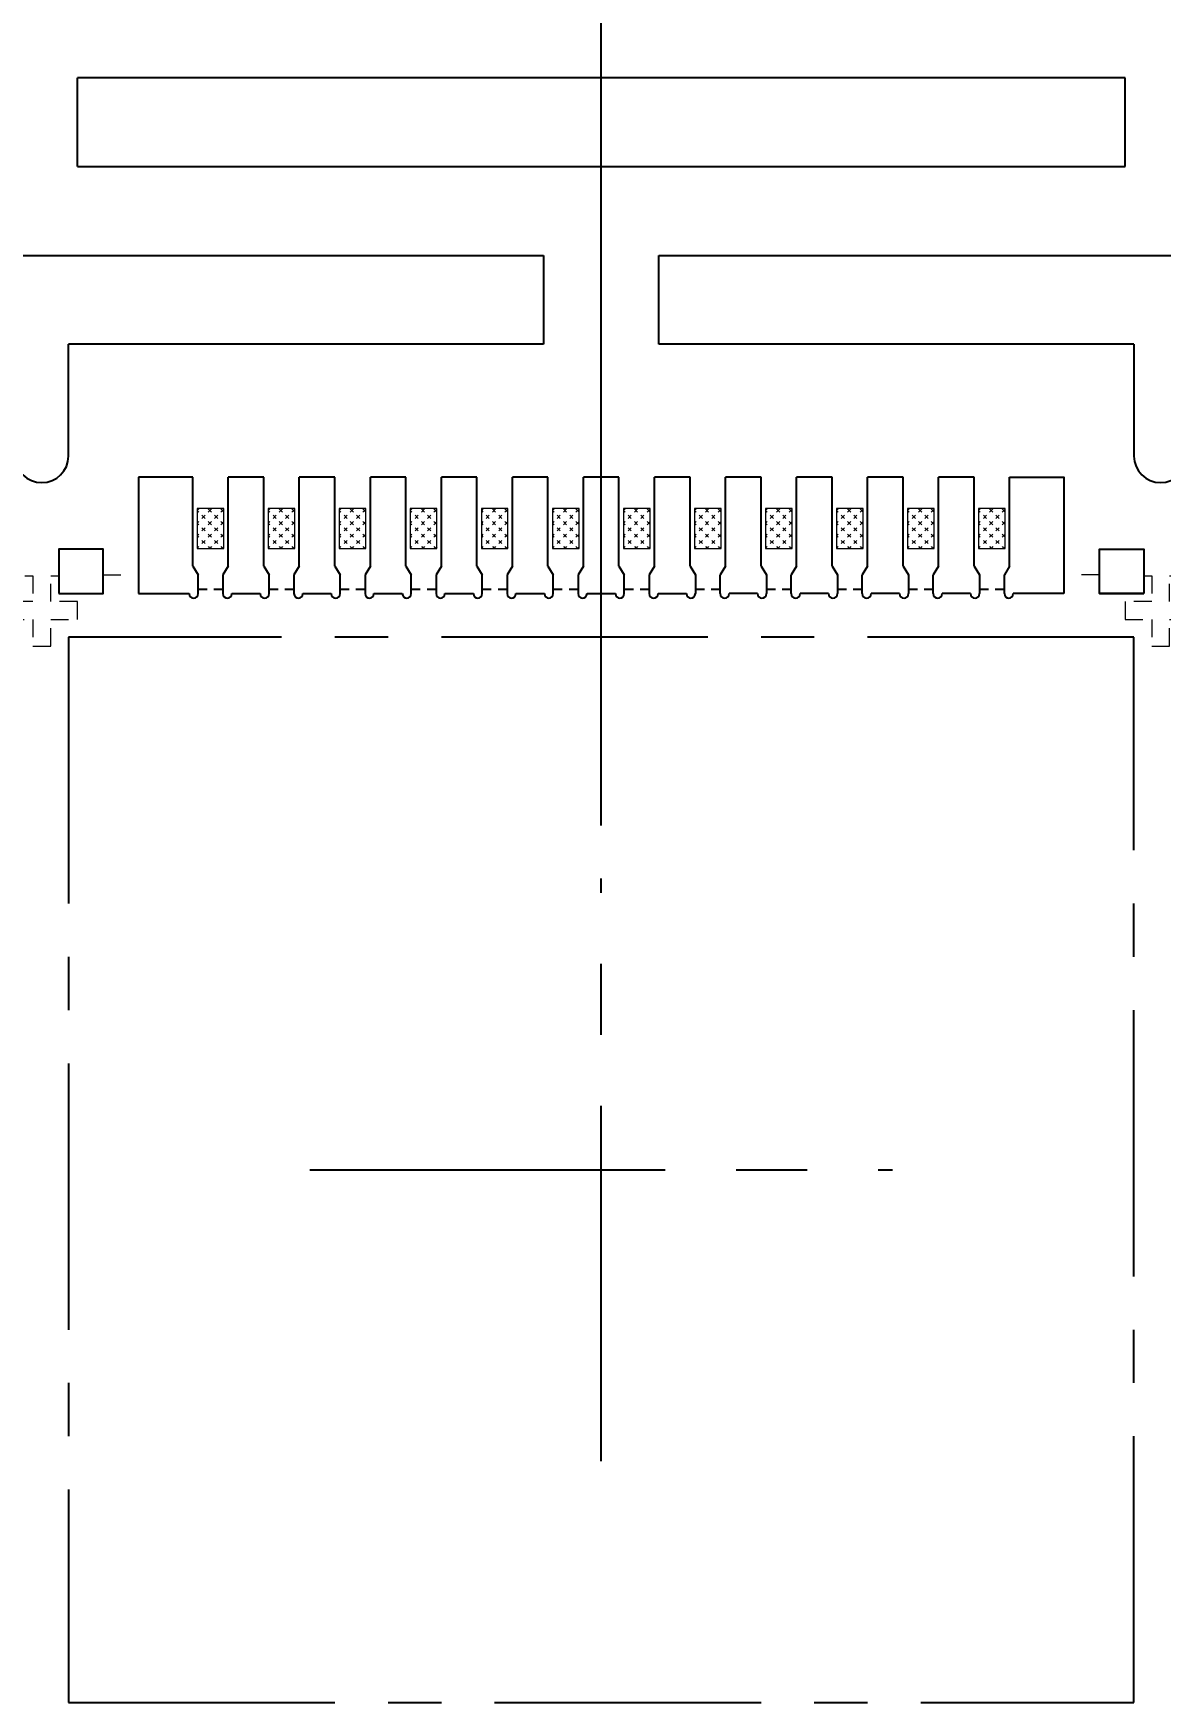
# Model space of a CAD drawing. Header units: inches. Extents: x 5 to 403, y 5 to 265.
# Drawn here: x 105.34 to 111.69, y 208.3 to 217.7 of the extents above; entities that cross this region are included whole.
import ezdxf

# ---------------------------------------------------------------- set-up
doc = ezdxf.new("R2010")
doc.units = ezdxf.units.IN
doc.header["$MEASUREMENT"] = 0
doc.linetypes.add('CENTER', pattern=[2, 1.25, -0.25, 0.25, -0.25])
doc.linetypes.add('HIDDEN', pattern=[0.375, 0.25, -0.125])
for name, color, linetype in [('1D（虚线、T-shape等)', 4, 'Continuous'), ('1（实线、SECTION图示等）', 7, 'Continuous'), ('CEN(中心线)', 1, 'CENTER'), ('DIM(尺寸标注）', 4, 'Continuous'), ('LFBOT（框架底面线、虚线）', 4, 'HIDDEN'), ('LFTOP（框架正面线、实线）', 7, 'Continuous'), ('PKG LINE（虚线）', 2, 'HIDDEN'), ('PLATING（电镀）', 3, 'Continuous')]:
    doc.layers.add(name, color=color, linetype=linetype)
doc.styles.add('SIMPLEX', font='SIMPLEX')
doc.styles.get("Standard").update_dxf_attribs({"font": ''})
doc.styles.get('Standard').set_extended_font_data('SimSun')
doc.dimstyles.get("Standard").update_dxf_attribs({"dimtxt": 0.18, "dimasz": 0.18, "dimexe": 0.18, "dimexo": 0.0625, "dimgap": 0.09, "dimtad": 0, "dimtih": 1, "dimtoh": 1, "dimdec": 4, "dimzin": 0, "dimdsep": 46, "dimtxsty": 'Standard', "dimcen": 0.09, "dimadec": 0, "dimazin": 0, "dimtfac": 1, "dimtdec": 4, "dimtofl": 0, "dimtmove": 0, "dimatfit": 3, "dimfxl": 0, "dimtolj": 1, "dimtzin": 0, "dimarcsym": 0})

# ---------------------------------------------------------------- blocks, each defined once
blk = doc.blocks.new('*D12')
at = {"layer": 'Defpoints', "color": 0}
for p in [(75.3702, 227.9305), (112.7873, 220.436), (74.5373, 210.048)]:
    blk.add_point(p, dxfattribs=at)
at = {"layer": 'DIM(尺寸标注）', "lineweight": 5}
for p, q in [((75.3702, 227.6705), (75.3702, 227.9305)), ((74.5373, 227.4105), (75.3702, 227.6705)), ((74.5373, 210.118), (74.5373, 227.4105))]:
    blk.add_line(p, q, dxfattribs=at)
at = {"layer": 'DIM(尺寸标注）', "color": 1, "lineweight": 0, "insert": (75.3702, 230.7981), "char_height": 1.15, "attachment_point": 5, "rotation": 90, "style": 'SIMPLEX'}
blk.add_mtext('38.250', dxfattribs=at)

msp = doc.modelspace()

# ---------------------------------------------------------------- hatches: boundary and pattern name
at = {"layer": 'PLATING（电镀）', "linetype": 'ByBlock', "lineweight": 5}
h = msp.add_hatch(dxfattribs=at)
h.set_pattern_fill('CROSS', color=3, scale=0.05)
h.set_pattern_definition([(315, (-118.53546, 438.253304), (-0.035355339, -0.035355339), [0.025, -0.025]), (225, (-118.517783, 438.253304), (-0.035355339, 0.035355339), [0.025, -0.025])])
h.paths.add_polyline_path([(106.26232, 214.79804), (106.26232, 215.02304), (106.41232, 215.02304), (106.41232, 214.79804)])
h = msp.add_hatch(dxfattribs=at)
h.set_pattern_fill('CROSS', color=3, scale=0.05)
h.set_pattern_definition([(315, (-118.13546, 438.253304), (-0.035355339, -0.035355339), [0.025, -0.025]), (225, (-118.117783, 438.253304), (-0.035355339, 0.035355339), [0.025, -0.025])])
h.paths.add_polyline_path([(106.66232, 214.79804), (106.66232, 215.02304), (106.81232, 215.02304), (106.81232, 214.79804)])
h = msp.add_hatch(dxfattribs=at)
h.set_pattern_fill('CROSS', color=3, scale=0.05)
h.set_pattern_definition([(315, (-117.73546, 438.253304), (-0.035355339, -0.035355339), [0.025, -0.025]), (225, (-117.717783, 438.253304), (-0.035355339, 0.035355339), [0.025, -0.025])])
h.paths.add_polyline_path([(107.06232, 214.79804), (107.06232, 215.02304), (107.21232, 215.02304), (107.21232, 214.79804)])
h = msp.add_hatch(dxfattribs=at)
h.set_pattern_fill('CROSS', color=3, scale=0.05)
h.set_pattern_definition([(315, (-117.33546, 438.253304), (-0.035355339, -0.035355339), [0.025, -0.025]), (225, (-117.317783, 438.253304), (-0.035355339, 0.035355339), [0.025, -0.025])])
h.paths.add_polyline_path([(107.46232, 214.79804), (107.46232, 215.02304), (107.61232, 215.02304), (107.61232, 214.79804)])
h = msp.add_hatch(dxfattribs=at)
h.set_pattern_fill('CROSS', color=3, scale=0.05)
h.set_pattern_definition([(315, (-116.93546, 438.253304), (-0.035355339, -0.035355339), [0.025, -0.025]), (225, (-116.917783, 438.253304), (-0.035355339, 0.035355339), [0.025, -0.025])])
h.paths.add_polyline_path([(107.86232, 214.79804), (107.86232, 215.02304), (108.01232, 215.02304), (108.01232, 214.79804)])
h = msp.add_hatch(dxfattribs=at)
h.set_pattern_fill('CROSS', color=3, scale=0.05)
h.set_pattern_definition([(315, (-116.53546, 438.253304), (-0.035355339, -0.035355339), [0.025, -0.025]), (225, (-116.517783, 438.253304), (-0.035355339, 0.035355339), [0.025, -0.025])])
h.paths.add_polyline_path([(108.26232, 214.79804), (108.26232, 215.02304), (108.41232, 215.02304), (108.41232, 214.79804)])
h = msp.add_hatch(dxfattribs=at)
h.set_pattern_fill('CROSS', color=3, scale=0.05)
h.set_pattern_definition([(315, (-116.13546, 438.253304), (-0.035355339, -0.035355339), [0.025, -0.025]), (225, (-116.117783, 438.253304), (-0.035355339, 0.035355339), [0.025, -0.025])])
h.paths.add_polyline_path([(108.66232, 214.79804), (108.66232, 215.02304), (108.81232, 215.02304), (108.81232, 214.79804)])
h = msp.add_hatch(dxfattribs=at)
h.set_pattern_fill('CROSS', color=3, scale=0.05)
h.set_pattern_definition([(315, (-115.73546, 438.253304), (-0.035355339, -0.035355339), [0.025, -0.025]), (225, (-115.717783, 438.253304), (-0.035355339, 0.035355339), [0.025, -0.025])])
h.paths.add_polyline_path([(109.06232, 214.79804), (109.06232, 215.02304), (109.21232, 215.02304), (109.21232, 214.79804)])
h = msp.add_hatch(dxfattribs=at)
h.set_pattern_fill('CROSS', color=3, scale=0.05)
h.set_pattern_definition([(315, (-115.33546, 438.253304), (-0.035355339, -0.035355339), [0.025, -0.025]), (225, (-115.317783, 438.253304), (-0.035355339, 0.035355339), [0.025, -0.025])])
h.paths.add_polyline_path([(109.46232, 214.79804), (109.46232, 215.02304), (109.61232, 215.02304), (109.61232, 214.79804)])
h = msp.add_hatch(dxfattribs=at)
h.set_pattern_fill('CROSS', color=3, scale=0.05)
h.set_pattern_definition([(315, (-114.93546, 438.253304), (-0.035355339, -0.035355339), [0.025, -0.025]), (225, (-114.917783, 438.253304), (-0.035355339, 0.035355339), [0.025, -0.025])])
h.paths.add_polyline_path([(109.86232, 214.79804), (109.86232, 215.02304), (110.01232, 215.02304), (110.01232, 214.79804)])
h = msp.add_hatch(dxfattribs=at)
h.set_pattern_fill('CROSS', color=3, scale=0.05)
h.set_pattern_definition([(315, (-114.53546, 438.253304), (-0.035355339, -0.035355339), [0.025, -0.025]), (225, (-114.517783, 438.253304), (-0.035355339, 0.035355339), [0.025, -0.025])])
h.paths.add_polyline_path([(110.26232, 214.79804), (110.26232, 215.02304), (110.41232, 215.02304), (110.41232, 214.79804)])
h = msp.add_hatch(dxfattribs=at)
h.set_pattern_fill('CROSS', color=3, scale=0.05)
h.set_pattern_definition([(315, (-114.13546, 438.253304), (-0.035355339, -0.035355339), [0.025, -0.025]), (225, (-114.117783, 438.253304), (-0.035355339, 0.035355339), [0.025, -0.025])])
h.paths.add_polyline_path([(110.66232, 214.79804), (110.66232, 215.02304), (110.81232, 215.02304), (110.81232, 214.79804)])

# ---------------------------------------------------------------- linework, layer by layer
at = {"layer": '1D（虚线、T-shape等)', "linetype": 'HIDDEN', "lineweight": 0, "ltscale": 0.25}
for p, q in [((105.73232, 214.64804, 0.1444), (105.93232, 214.64804, 0.1444)), ((111.34232, 214.64804, 0.1444), (111.14232, 214.64804, 0.1444))]:
    msp.add_line(p, q, dxfattribs=at)
at = {"layer": '1D（虚线、T-shape等)', "linetype": 'HIDDEN', "lineweight": 0, "ltscale": 0.25, "elevation": 0.1444}
for points in [[(105.29232, 214.64304), (105.33732, 214.64304), (105.33732, 214.49804), (105.18732, 214.49804), (105.18732, 214.39804), (105.33732, 214.39804), (105.33732, 214.24804), (105.43732, 214.24804), (105.43732, 214.39804), (105.58732, 214.39804), (105.58732, 214.49804), (105.43732, 214.49804), (105.43732, 214.64304), (105.48232, 214.64304)], [(111.59232, 214.64304), (111.63732, 214.64304), (111.63732, 214.49804), (111.48732, 214.49804), (111.48732, 214.39804), (111.63732, 214.39804), (111.63732, 214.24804), (111.73732, 214.24804), (111.73732, 214.39804), (111.88732, 214.39804), (111.88732, 214.49804), (111.73732, 214.49804), (111.73732, 214.64304), (111.78232, 214.64304)]]:
    msp.add_lwpolyline(points, dxfattribs=at)
at = {"layer": '1（实线、SECTION图示等）'}
for p, q in [((111.48732, 217.44804, 0.1444), (105.58732, 217.44804, 0.1444)), ((105.58732, 216.94804, 0.1444), (105.58732, 217.44804, 0.1444)), ((111.48732, 216.94804, 0.1444), (111.48732, 217.44804, 0.1444)), ((105.58732, 216.94804, 0.1444), (111.48732, 216.94804, 0.1444))]:
    msp.add_line(p, q, dxfattribs=at)
at = {"layer": '1（实线、SECTION图示等）', "ltscale": 10}
for p, q in [((102.56232, 216.44804, 0.1444), (108.21232, 216.44804, 0.1444)), ((108.21232, 216.44804, 0.1444), (108.21232, 215.94804, 0.1444)), ((108.86232, 215.94804, 0.1444), (108.86232, 216.44804, 0.1444)), ((108.86232, 216.44804, 0.1444), (114.51232, 216.44804, 0.1444)), ((108.21232, 215.94804, 0.1444), (105.53732, 215.94804, 0.1444)), ((105.53732, 215.31804, 0.1444), (105.53732, 215.94804, 0.1444)), ((111.53732, 215.94804, 0.1444), (108.86232, 215.94804, 0.1444)), ((111.53732, 215.94804, 0.1444), (111.53732, 215.31804, 0.1444))]:
    msp.add_line(p, q, dxfattribs=at)
for centre in [(105.38732, 215.31804, 0.1444), (111.68732, 215.31804, 0.1444)]:
    msp.add_arc(centre, 0.15, 180, 0, dxfattribs=at)
at = {"layer": 'CEN(中心线)', "linetype": 'CENTER', "ltscale": 1.6}
for p, q in [((108.53732, 209.65807, 0.1444), (108.53732, 212.938, 0.1444)), ((106.89736, 211.29804, 0.1444), (110.17729, 211.29804, 0.1444))]:
    msp.add_line(p, q, dxfattribs=at)
at = {"layer": 'DIM(尺寸标注）'}
msp.add_line((108.53732, 213.238, 0.1444), (108.53732, 227.86545, 0.1444), dxfattribs=at)
at = {"layer": 'LFBOT（框架底面线、虚线）', "linetype": 'HIDDEN', "ltscale": 0.2, "elevation": 0.1444}
for points in [[(106.26732, 214.56804), (106.31832, 214.56804)], [(106.35632, 214.56804), (106.40732, 214.56804)], [(106.66732, 214.56804), (106.71832, 214.56804)], [(106.75632, 214.56804), (106.80732, 214.56804)], [(107.06732, 214.56804), (107.11832, 214.56804)], [(107.15632, 214.56804), (107.20732, 214.56804)], [(107.46732, 214.56804), (107.51832, 214.56804)], [(107.55632, 214.56804), (107.60732, 214.56804)], [(107.86732, 214.56804), (107.91832, 214.56804)], [(107.95632, 214.56804), (108.00732, 214.56804)], [(108.26732, 214.56804), (108.31832, 214.56804)], [(108.35632, 214.56804), (108.40732, 214.56804)], [(108.66732, 214.56804), (108.71832, 214.56804)], [(108.75632, 214.56804), (108.80732, 214.56804)], [(109.06732, 214.56804), (109.11832, 214.56804)], [(109.15632, 214.56804), (109.20732, 214.56804)], [(109.46732, 214.56804), (109.51832, 214.56804)], [(109.55632, 214.56804), (109.60732, 214.56804)], [(109.86732, 214.56804), (109.91832, 214.56804)], [(109.95632, 214.56804), (110.00732, 214.56804)], [(110.26732, 214.56804), (110.31832, 214.56804)], [(110.35632, 214.56804), (110.40732, 214.56804)], [(110.66732, 214.56804), (110.71832, 214.56804)], [(110.75632, 214.56804), (110.80732, 214.56804)]]:
    msp.add_lwpolyline(points, dxfattribs=at)
at = {"layer": 'LFTOP（框架正面线、实线）', "color": 7}
for p, q in [((105.93732, 215.19804, 0.1444), (105.93232, 215.19804, 0.1444)), ((105.93232, 215.19804, 0.1444), (105.93232, 214.89804, 0.1444)), ((106.23732, 215.19804, 0.1444), (105.93732, 215.19804, 0.1444)), ((106.23732, 214.69804, 0.1444), (106.23732, 215.19804, 0.1444)), ((106.43732, 214.69804, 0.1444), (106.43732, 215.19804, 0.1444)), ((106.63732, 214.69804, 0.1444), (106.63732, 215.19804, 0.1444)), ((106.83732, 214.69804, 0.1444), (106.83732, 215.19804, 0.1444)), ((107.03732, 214.69804, 0.1444), (107.03732, 215.19804, 0.1444)), ((107.23732, 214.69804, 0.1444), (107.23732, 215.19804, 0.1444)), ((107.43732, 214.69804, 0.1444), (107.43732, 215.19804, 0.1444)), ((107.63732, 214.69804, 0.1444), (107.63732, 215.19804, 0.1444)), ((107.83732, 214.69804, 0.1444), (107.83732, 215.19804, 0.1444)), ((108.03732, 214.69804, 0.1444), (108.03732, 215.19804, 0.1444)), ((108.23732, 214.69804, 0.1444), (108.23732, 215.19804, 0.1444)), ((108.43732, 214.69804, 0.1444), (108.43732, 215.19804, 0.1444)), ((108.63732, 214.69804, 0.1444), (108.63732, 215.19804, 0.1444)), ((108.83732, 214.69804, 0.1444), (108.83732, 215.19804, 0.1444)), ((109.03732, 214.69804, 0.1444), (109.03732, 215.19804, 0.1444)), ((109.23732, 214.69804, 0.1444), (109.23732, 215.19804, 0.1444)), ((109.43732, 214.69804, 0.1444), (109.43732, 215.19804, 0.1444)), ((109.63732, 214.69804, 0.1444), (109.63732, 215.19804, 0.1444)), ((109.83732, 214.69804, 0.1444), (109.83732, 215.19804, 0.1444)), ((110.03732, 214.69804, 0.1444), (110.03732, 215.19804, 0.1444)), ((110.23732, 214.69804, 0.1444), (110.23732, 215.19804, 0.1444)), ((110.43732, 214.69804, 0.1444), (110.43732, 215.19804, 0.1444)), ((110.63732, 214.69804, 0.1444), (110.63732, 215.19804, 0.1444)), ((110.83732, 214.69804, 0.1444), (110.83732, 215.19804, 0.1444)), ((105.93232, 214.89804, 0.1444), (105.93232, 214.54304, 0.1444)), ((106.23732, 214.69804, 0.1444), (106.26732, 214.64804, 0.1444)), ((106.43732, 214.69804, 0.1444), (106.40732, 214.64804, 0.1444)), ((106.63732, 214.69804, 0.1444), (106.66732, 214.64804, 0.1444)), ((106.83732, 214.69804, 0.1444), (106.80732, 214.64804, 0.1444)), ((107.03732, 214.69804, 0.1444), (107.06732, 214.64804, 0.1444)), ((107.23732, 214.69804, 0.1444), (107.20732, 214.64804, 0.1444)), ((107.43732, 214.69804, 0.1444), (107.46732, 214.64804, 0.1444)), ((107.63732, 214.69804, 0.1444), (107.60732, 214.64804, 0.1444)), ((107.83732, 214.69804, 0.1444), (107.86732, 214.64804, 0.1444)), ((108.03732, 214.69804, 0.1444), (108.00732, 214.64804, 0.1444)), ((108.23732, 214.69804, 0.1444), (108.26732, 214.64804, 0.1444)), ((108.43732, 214.69804, 0.1444), (108.40732, 214.64804, 0.1444)), ((108.63732, 214.69804, 0.1444), (108.66732, 214.64804, 0.1444)), ((108.83732, 214.69804, 0.1444), (108.80732, 214.64804, 0.1444)), ((109.03732, 214.69804, 0.1444), (109.06732, 214.64804, 0.1444)), ((109.23732, 214.69804, 0.1444), (109.20732, 214.64804, 0.1444)), ((109.43732, 214.69804, 0.1444), (109.46732, 214.64804, 0.1444)), ((109.63732, 214.69804, 0.1444), (109.60732, 214.64804, 0.1444)), ((109.83732, 214.69804, 0.1444), (109.86732, 214.64804, 0.1444)), ((110.03732, 214.69804, 0.1444), (110.00732, 214.64804, 0.1444)), ((110.23732, 214.69804, 0.1444), (110.26732, 214.64804, 0.1444)), ((110.43732, 214.69804, 0.1444), (110.40732, 214.64804, 0.1444)), ((110.63732, 214.69804, 0.1444), (110.66732, 214.64804, 0.1444)), ((110.83732, 214.69804, 0.1444), (110.80732, 214.64804, 0.1444)), ((106.26732, 214.54304, 0.1444), (106.26732, 214.64804, 0.1444)), ((106.40732, 214.64804, 0.1444), (106.40732, 214.54304, 0.1444)), ((106.66732, 214.54304, 0.1444), (106.66732, 214.64804, 0.1444)), ((106.80732, 214.64804, 0.1444), (106.80732, 214.54304, 0.1444)), ((107.06732, 214.54304, 0.1444), (107.06732, 214.64804, 0.1444)), ((107.20732, 214.64804, 0.1444), (107.20732, 214.54304, 0.1444)), ((107.46732, 214.54304, 0.1444), (107.46732, 214.64804, 0.1444)), ((107.60732, 214.64804, 0.1444), (107.60732, 214.54304, 0.1444)), ((107.86732, 214.54304, 0.1444), (107.86732, 214.64804, 0.1444)), ((108.00732, 214.64804, 0.1444), (108.00732, 214.54304, 0.1444)), ((108.26732, 214.54304, 0.1444), (108.26732, 214.64804, 0.1444)), ((108.40732, 214.64804, 0.1444), (108.40732, 214.54304, 0.1444)), ((108.66732, 214.54304, 0.1444), (108.66732, 214.64804, 0.1444)), ((108.80732, 214.64804, 0.1444), (108.80732, 214.54304, 0.1444)), ((109.06732, 214.64804, 0.1444), (109.06732, 214.54304, 0.1444)), ((109.20732, 214.54304, 0.1444), (109.20732, 214.64804, 0.1444)), ((109.46732, 214.64804, 0.1444), (109.46732, 214.54304, 0.1444)), ((109.60732, 214.54304, 0.1444), (109.60732, 214.64804, 0.1444)), ((109.86732, 214.64804, 0.1444), (109.86732, 214.54304, 0.1444)), ((110.00732, 214.54304, 0.1444), (110.00732, 214.64804, 0.1444)), ((110.26732, 214.64804, 0.1444), (110.26732, 214.54304, 0.1444)), ((110.40732, 214.54304, 0.1444), (110.40732, 214.64804, 0.1444)), ((110.66732, 214.64804, 0.1444), (110.66732, 214.54304, 0.1444)), ((110.80732, 214.54304, 0.1444), (110.80732, 214.64804, 0.1444)), ((105.93232, 214.54304, 0.1444), (106.21732, 214.54304, 0.1444)), ((106.45732, 214.54304, 0.1444), (106.61732, 214.54304, 0.1444)), ((106.85732, 214.54304, 0.1444), (107.01732, 214.54304, 0.1444)), ((107.25732, 214.54304, 0.1444), (107.41732, 214.54304, 0.1444)), ((107.65732, 214.54304, 0.1444), (107.81732, 214.54304, 0.1444)), ((108.05732, 214.54304, 0.1444), (108.21732, 214.54304, 0.1444)), ((108.45732, 214.54304, 0.1444), (108.61732, 214.54304, 0.1444)), ((108.85732, 214.54304, 0.1444), (109.01732, 214.54304, 0.1444)), ((109.41732, 214.54304, 0.1444), (109.25732, 214.54304, 0.1444)), ((109.81732, 214.54304, 0.1444), (109.65732, 214.54304, 0.1444)), ((110.21732, 214.54304, 0.1444), (110.05732, 214.54304, 0.1444)), ((110.61732, 214.54304, 0.1444), (110.45732, 214.54304, 0.1444)), ((111.14232, 214.54304, 0.1444), (110.85732, 214.54304, 0.1444)), ((111.34232, 214.54304, 0.1444), (111.59232, 214.54304, 0.1444))]:
    msp.add_line(p, q, dxfattribs=at)
at = {"layer": 'LFTOP（框架正面线、实线）'}
for p, q in [((106.63732, 215.19804, 0.1444), (106.43732, 215.19804, 0.1444)), ((107.03732, 215.19804, 0.1444), (106.83732, 215.19804, 0.1444)), ((107.43732, 215.19804, 0.1444), (107.23732, 215.19804, 0.1444)), ((107.83732, 215.19804, 0.1444), (107.63732, 215.19804, 0.1444)), ((108.23732, 215.19804, 0.1444), (108.03732, 215.19804, 0.1444)), ((108.63732, 215.19804, 0.1444), (108.43732, 215.19804, 0.1444)), ((109.03732, 215.19804, 0.1444), (108.83732, 215.19804, 0.1444)), ((109.43732, 215.19804, 0.1444), (109.23732, 215.19804, 0.1444)), ((109.83732, 215.19804, 0.1444), (109.63732, 215.19804, 0.1444)), ((110.23732, 215.19804, 0.1444), (110.03732, 215.19804, 0.1444)), ((110.63732, 215.19804, 0.1444), (110.43732, 215.19804, 0.1444))]:
    msp.add_line(p, q, dxfattribs=at)
at = {"layer": 'LFTOP（框架正面线、实线）', "color": 7, "elevation": 0.1444}
msp.add_lwpolyline([(110.83732, 215.19804), (111.14232, 215.19804), (111.14232, 214.54304)], dxfattribs=at)
for points in [[(105.48232, 214.54304), (105.73232, 214.54304), (105.73232, 214.79304), (105.48232, 214.79304)], [(111.59232, 214.54304), (111.34232, 214.54304), (111.34232, 214.79304), (111.59232, 214.79304)]]:
    msp.add_lwpolyline(points, close=True, dxfattribs=at)
at = {"layer": 'LFTOP（框架正面线、实线）', "color": 7}
for centre in [(106.24232, 214.54304, 0.1444), (106.43232, 214.54304, 0.1444), (106.64232, 214.54304, 0.1444), (106.83232, 214.54304, 0.1444), (107.04232, 214.54304, 0.1444), (107.23232, 214.54304, 0.1444), (107.44232, 214.54304, 0.1444), (107.63232, 214.54304, 0.1444), (107.84232, 214.54304, 0.1444), (108.03232, 214.54304, 0.1444), (108.24232, 214.54304, 0.1444), (108.43232, 214.54304, 0.1444), (108.64232, 214.54304, 0.1444), (108.83232, 214.54304, 0.1444), (109.04232, 214.54304, 0.1444), (109.23232, 214.54304, 0.1444), (109.44232, 214.54304, 0.1444), (109.63232, 214.54304, 0.1444), (109.84232, 214.54304, 0.1444), (110.03232, 214.54304, 0.1444), (110.24232, 214.54304, 0.1444), (110.43232, 214.54304, 0.1444), (110.64232, 214.54304, 0.1444), (110.83232, 214.54304, 0.1444)]:
    msp.add_arc(centre, 0.025, 180, 0, dxfattribs=at)
at = {"layer": 'PKG LINE（虚线）', "color": 2, "linetype": 'CENTER', "ltscale": 1.2, "elevation": 0.1444}
msp.add_lwpolyline([(105.53732, 208.29804), (111.53732, 208.29804), (111.53732, 214.29804), (105.53732, 214.29804)], close=True, dxfattribs=at)
at = {"layer": 'PLATING（电镀）', "color": 3, "linetype": 'ByBlock', "lineweight": 5, "elevation": 0.1444}
for points in [[(106.26232, 214.79804), (106.41232, 214.79804), (106.41232, 215.02304), (106.26232, 215.02304)], [(106.66232, 214.79804), (106.81232, 214.79804), (106.81232, 215.02304), (106.66232, 215.02304)], [(107.06232, 214.79804), (107.21232, 214.79804), (107.21232, 215.02304), (107.06232, 215.02304)], [(107.46232, 214.79804), (107.61232, 214.79804), (107.61232, 215.02304), (107.46232, 215.02304)], [(107.86232, 214.79804), (108.01232, 214.79804), (108.01232, 215.02304), (107.86232, 215.02304)], [(108.26232, 214.79804), (108.41232, 214.79804), (108.41232, 215.02304), (108.26232, 215.02304)], [(108.66232, 214.79804), (108.81232, 214.79804), (108.81232, 215.02304), (108.66232, 215.02304)], [(109.06232, 214.79804), (109.21232, 214.79804), (109.21232, 215.02304), (109.06232, 215.02304)], [(109.46232, 214.79804), (109.61232, 214.79804), (109.61232, 215.02304), (109.46232, 215.02304)], [(109.86232, 214.79804), (110.01232, 214.79804), (110.01232, 215.02304), (109.86232, 215.02304)], [(110.26232, 214.79804), (110.41232, 214.79804), (110.41232, 215.02304), (110.26232, 215.02304)], [(110.66232, 214.79804), (110.81232, 214.79804), (110.81232, 215.02304), (110.66232, 215.02304)]]:
    msp.add_lwpolyline(points, close=True, dxfattribs=at)

# ---------------------------------------------------------------- dimensions: what is measured, and where the dimension line sits
at = {"layer": 'DIM(尺寸标注）', "color": 1, "lineweight": 0}
dim = msp.add_ordinate_dim(feature_location=(74.53732, 210.04804, 0.1444), offset=(0.83289, 17.88245), dtype=1, origin=(112.78732, 220.43604, 0.1444), dimstyle='Standard', override={"dimtxt": 1.15, "dimasz": 0.13, "dimexe": 0.07, "dimexo": 0.07, "dimgap": 0.02, "dimdec": 3, "dimzin": 1, "dimtxsty": 'SIMPLEX', "dimcen": 0.1, "dimclrd": 256, "dimclre": 256, "dimclrt": 1, "dimatfit": 0, "dimtolj": 0, "dimtzin": 8, "dimlwd": 65535, "dimlwe": 5}, dxfattribs=at)
dim.commit()
dim.dimension.update_dxf_attribs({"geometry": '*D12', "text_midpoint": (75.37022, 230.79811, 0.30684)})

doc.saveas('drawing.dxf')
